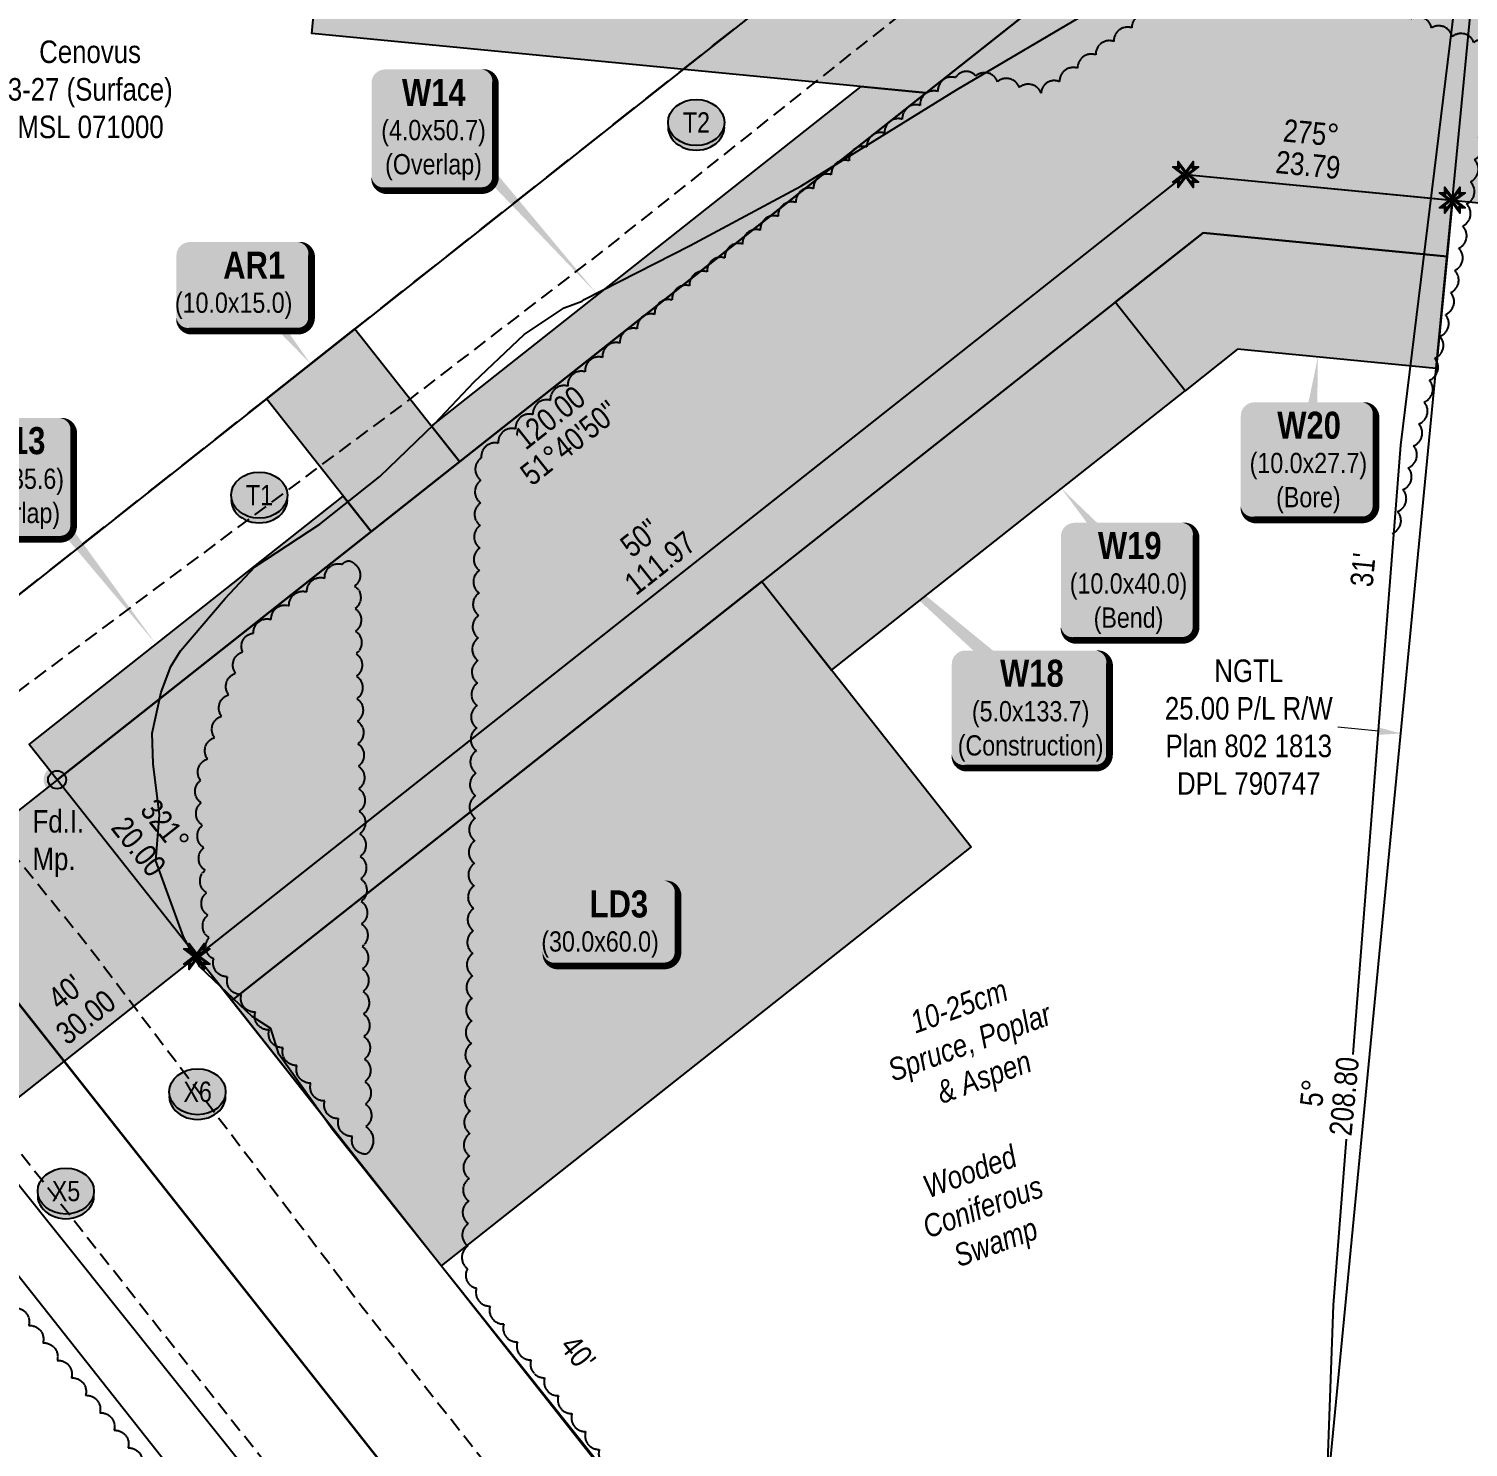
# Model space of a CAD drawing. Extents: x 499040 to 506121, y 6015569 to 6019091.
# Drawn here: x 499768 to 500406, y 6016666 to 6017295 of the extents above; entities that cross this region are included whole.
import ezdxf
from ezdxf.enums import TextEntityAlignment as Align

# ---------------------------------------------------------------- set-up
doc = ezdxf.new("R2010")
doc.units = 0
doc.header["$LTSCALE"] = 5
doc.header["$PDMODE"] = 35
doc.header["$PDSIZE"] = 0.5
for name, pattern in [('0', [1, 1, 0]), ('foc-ACCESSROAD', [3.75, 2.5, -1.25]), ('UG_PIPE', [1.875, 1.25, -0.625])]:
    doc.linetypes.add(name, pattern=pattern)
doc.layers.get('Defpoints').update_dxf_attribs({"color": 9})
for name, color, linetype in [('AS-PIPE-UG', 44, 'UG_PIPE'), ('F-RW', 190, 'Continuous'), ('F-WS', 190, 'foc-ACCESSROAD'), ('L-BD', 7, 'Continuous'), ('L-BD1', 253, 'Continuous'), ('L-MON', 1, 'Continuous'), ('L-MON-T', 1, 'Continuous'), ('P-BUFFER-H 100m', 191, 'Continuous'), ('P-CROSSINGS', 250, 'Continuous'), ('P-PROPOSED', 10, 'Continuous'), ('P-PROPOSED-H', 21, 'Continuous'), ('P-TEMP-BLOCKS', 250, 'Continuous'), ('P-TEMP-BLUE', 146, 'Continuous'), ('P-WORKAREA', 113, 'Continuous'), ('P-WORKAREA-H', 111, 'Continuous'), ('T-BUSH', 110, '0'), ('T-BUSH-T', 110, 'Continuous'), ('WETLAND', 143, 'Continuous'), ('WETLAND-T', 146, 'Continuous')]:
    doc.layers.add(name, color=color, linetype=linetype)
doc.layers.add('F-RW-T', color=190, linetype='Continuous', lineweight=9)
doc.layers.add('F-WS-T', color=190, linetype='Continuous', lineweight=9)
doc.layers.add('P-TEMP-BLUE-H', color=7, linetype='Continuous', true_color=0x99e6ff)
doc.styles.add('80', font='ARIALN.TTF', dxfattribs={"height": 10})
doc.styles.add('80CG', font='ARIALN.TTF', dxfattribs={"height": 10})
doc.styles.add('80L', font='ARIALN.TTF', dxfattribs={"height": 10})
doc.styles.add('BOLD', font='ARIALNB.TTF')
doc.styles.add('Crossing', font='ARIALN.TTF', dxfattribs={"height": 10})
doc.dimstyles.new('Compass 5 000', dxfattribs={"dimscale": 5, "dimtxt": 9, "dimasz": 2, "dimexe": 0.2, "dimexo": 0.0625, "dimgap": 0.5, "dimtad": 0, "dimtih": 1, "dimtoh": 1, "dimzin": 0, "dimdsep": 46, "dimtxsty": '80CG', "dimcen": 0.1, "dimse1": 1, "dimse2": 1, "dimclrd": 256, "dimclrt": 256, "dimaunit": 1, "dimadec": 4, "dimazin": 0, "dimtfac": 0.06, "dimtofl": 0, "dimtmove": 0, "dimatfit": 1, "dimfxl": 0.2, "dimtolj": 1, "dimtzin": 0, "dimlwd": -1, "dimarcsym": 0})

# ---------------------------------------------------------------- blocks, each defined once
blk = doc.blocks.new('fdia')
at = {"color": 255, "const_width": 1}
blk.add_lwpolyline([(-0.5, 0, 1), (0.5, 0, 1)], format="xyb", close=True, dxfattribs=at)
blk = doc.blocks.new('Fdiaa')
blk.add_blockref('fdia', (0, 0))
blk = doc.blocks.new('fdib')
at = {"color": 1, "const_width": 1.6}
blk.add_lwpolyline([(-0.4, 0, 1), (0.4, 0, 1)], format="xyb", close=True, dxfattribs=at)
at = {"color": 1}
blk.add_circle((0, 0), 0.8, dxfattribs=at)
blk = doc.blocks.new('Fdibb')
blk.add_blockref('fdib', (0, 0))
blk = doc.blocks.new('fdicc')
for name in ['Fdibb', 'Fdiaa']:
    blk.add_blockref(name, (0, 0))
blk = doc.blocks.new('FDI')
blk.add_blockref('fdicc', (0, 0))
blk = doc.blocks.new('TEMP')
h = blk.add_hatch(color=255)
h.dxf.hatch_style = 1
h.paths.add_polyline_path([(0, 0.25), (-0.67, 1.15), (-0.67, 0.67), (-1.15, 0.67), (-0.25, 0), (-1.15, -0.67), (-0.67, -0.67), (-0.67, -1.15), (0, -0.25), (0.67, -1.15), (0.67, -0.67), (1.15, -0.67), (0.25, 0), (1.15, 0.67), (0.67, 0.67), (0.67, 1.15)])
h.paths.add_polyline_path([(0.57, 0.85), (0.57, 0.57), (0.85, 0.57), (0.08, 0), (0.85, -0.57), (0.57, -0.57), (0.57, -0.85), (0, -0.08), (-0.57, -0.85), (-0.57, -0.57), (-0.85, -0.57), (-0.08, 0), (-0.85, 0.57), (-0.57, 0.57), (-0.57, 0.85), (0, 0.08)], flags=16)
h = blk.add_hatch(color=1)
h.dxf.hatch_style = 1
h.paths.add_polyline_path([(0, 0.08), (-0.57, 0.85), (-0.57, 0.57), (-0.85, 0.57), (-0.08, 0), (-0.85, -0.57), (-0.57, -0.57), (-0.57, -0.85), (0, -0.08), (0.57, -0.85), (0.57, -0.57), (0.85, -0.57), (0.08, 0), (0.85, 0.57), (0.57, 0.57), (0.57, 0.85)])
at = {"color": 1}
for p, q in [((-0.08, 0), (0.08, 0)), ((0, 0.08), (0, -0.08))]:
    blk.add_line(p, q, dxfattribs=at)
at = {"color": 255, "flags": 128}
blk.add_lwpolyline([(-0.25, 0), (-1.15, 0.67), (-0.67, 0.67), (-0.67, 1.15), (0, 0.25), (0.67, 1.15), (0.67, 0.67), (1.15, 0.67), (0.25, 0), (1.15, -0.67), (0.67, -0.67), (0.67, -1.15), (0, -0.25), (-0.67, -1.15), (-0.67, -0.67), (-1.15, -0.67)], close=True, dxfattribs=at)
at = {"color": 1, "flags": 128}
blk.add_lwpolyline([(-0.08, 0), (-0.85, 0.57), (-0.57, 0.57), (-0.57, 0.85), (0, 0.08), (0.57, 0.85), (0.57, 0.57), (0.85, 0.57), (0.08, 0), (0.85, -0.57), (0.57, -0.57), (0.57, -0.85), (0, -0.08), (-0.57, -0.85), (-0.57, -0.57), (-0.85, -0.57)], close=True, dxfattribs=at)
blk = doc.blocks.new('*U400')
at = {"true_color": 0x99e6ff}
h = blk.add_hatch(color=141, dxfattribs=at)
edge = h.paths.add_edge_path()
edge.add_line((-24, -19.28), (24, -19.28))
edge.add_arc((24, -13.28), 6, 270, 360)
edge.add_line((30, -13.28), (30, 12.5))
edge.add_arc((24, 12.5), 6, 0, 90)
edge.add_line((24, 18.5), (-24, 18.5))
edge.add_arc((-24, 12.5), 6, 90, 180)
edge.add_line((-30, 12.5), (-30, -13.28))
edge.add_arc((-24, -13.28), 6, 180, 270)
at = {"color": 250, "flags": 128}
blk.add_lwpolyline([(-24, -19.28, 3, 3, 0), (24, -19.28, 3, 3, 0.414214), (30, -13.28, 3, 3, 0), (30, 12.5, 3, 0, 0.414214), (24, 18.5, 0, 0, 0), (-24, 18.5, 0, 0, 0.414214), (-30, 12.5, 0, 0, 0), (-30, -13.28, 0, 3, 0.414214)], format="xyseb", close=True, dxfattribs=at)
at = {"flags": 128}
blk.add_lwpolyline([(14.9, 3.04, 0, 7.5, 0), (0, 0, 0, 0, 0)], format="xyseb", dxfattribs=at)
at = {"color": 250}
for tag, p, height, style in [('TEMP_AREA_W1_001', (-9.21, 2.24), 12, 'BOLD'), ('ENTER_TEXT_001', (-30.66, -12.93), 9, '80')]:
    blk.add_attdef(tag, p, '', height=height, dxfattribs=dict(at, style=style))
blk = doc.blocks.new('*U405')
h = blk.add_hatch(color=111)
edge = h.paths.add_edge_path()
edge.add_line((-21.5, -35.28), (21.5, -35.28))
edge.add_arc((21.5, -29.28), 6, 270, 360)
edge.add_line((27.5, -29.28), (27.5, 12.5))
edge.add_arc((21.5, 12.5), 6, 0, 90)
edge.add_line((21.5, 18.5), (-21.5, 18.5))
edge.add_arc((-21.5, 12.5), 6, 90, 180)
edge.add_line((-27.5, 12.5), (-27.5, -29.28))
edge.add_arc((-21.5, -29.28), 6, 180, 270)
at = {"color": 250, "flags": 128}
blk.add_lwpolyline([(-21.5, -35.28, 3, 3, 0), (21.5, -35.28, 3, 3, 0.414214), (27.5, -29.28, 3, 3, 0), (27.5, 12.5, 3, 0, 0.414214), (21.5, 18.5, 0, 0, 0), (-21.5, 18.5, 0, 0, 0.414214), (-27.5, 12.5, 0, 0, 0), (-27.5, -29.28, 0, 3, 0.414214)], format="xyseb", close=True, dxfattribs=at)
at = {"flags": 128}
blk.add_lwpolyline([(64.09, -81.83, 0, 7.5, 0), (0, 0, 0, 0, 0)], format="xyseb", dxfattribs=at)
at = {"color": 250}
for tag, p, height, style in [('TEMP_AREA_W1_001', (-9.21, 2.24), 12, 'BOLD'), ('ENTER_TEXT_001', (-30.66, -12.93), 9, '80')]:
    blk.add_attdef(tag, p, '', height=height, dxfattribs=dict(at, style=style))
blk = doc.blocks.new('*U406')
h = blk.add_hatch(color=111)
edge = h.paths.add_edge_path()
edge.add_line((-24, -21.03), (24, -21.03))
edge.add_arc((24, -15.03), 6, 270, 360)
edge.add_line((30, -15.03), (30, 12.5))
edge.add_arc((24, 12.5), 6, 0, 90)
edge.add_line((24, 18.5), (-24, 18.5))
edge.add_arc((-24, 12.5), 6, 90, 180)
edge.add_line((-30, 12.5), (-30, -15.03))
edge.add_arc((-24, -15.03), 6, 180, 270)
at = {"color": 250, "flags": 128}
blk.add_lwpolyline([(-24, -21.03, 3, 3, 0), (24, -21.03, 3, 3, 0.414214), (30, -15.03, 3, 3, 0), (30, 12.5, 3, 0, 0.414214), (24, 18.5, 0, 0, 0), (-24, 18.5, 0, 0, 0.414214), (-30, 12.5, 0, 0, 0), (-30, -15.03, 0, 3, 0.414214)], format="xyseb", close=True, dxfattribs=at)
at = {"flags": 128}
blk.add_lwpolyline([(29.6, -35.61, 0, 7.5, 0), (0, 0, 0, 0, 0)], format="xyseb", dxfattribs=at)
at = {"color": 250}
for tag, p, height, style in [('TEMP_AREA_W1_001', (-9.21, 2.24), 12, 'BOLD'), ('ENTER_TEXT_001', (-30.66, -12.93), 9, '80')]:
    blk.add_attdef(tag, p, '', height=height, dxfattribs=dict(at, style=style))
blk = doc.blocks.new('*U407')
h = blk.add_hatch(color=111)
edge = h.paths.add_edge_path()
edge.add_line((-21.5, -35.28), (21.5, -35.28))
edge.add_arc((21.5, -29.28), 6, 270, 360)
edge.add_line((27.5, -29.28), (27.5, 12.5))
edge.add_arc((21.5, 12.5), 6, 0, 90)
edge.add_line((21.5, 18.5), (-21.5, 18.5))
edge.add_arc((-21.5, 12.5), 6, 90, 180)
edge.add_line((-27.5, 12.5), (-27.5, -29.28))
edge.add_arc((-21.5, -29.28), 6, 180, 270)
at = {"color": 250, "flags": 128}
blk.add_lwpolyline([(-21.5, -35.28, 3, 3, 0), (21.5, -35.28, 3, 3, 0.414214), (27.5, -29.28, 3, 3, 0), (27.5, 12.5, 3, 0, 0.414214), (21.5, 18.5, 0, 0, 0), (-21.5, 18.5, 0, 0, 0.414214), (-27.5, 12.5, 0, 0, 0), (-27.5, -29.28, 0, 3, 0.414214)], format="xyseb", close=True, dxfattribs=at)
at = {"flags": 128}
blk.add_lwpolyline([(72.9, -81.58, 0, 7.5, 0), (0, 0, 0, 0, 0)], format="xyseb", dxfattribs=at)
at = {"color": 250}
for tag, p, height, style in [('TEMP_AREA_W1_001', (-9.21, 2.24), 12, 'BOLD'), ('ENTER_TEXT_001', (-30.66, -12.93), 9, '80')]:
    blk.add_attdef(tag, p, '', height=height, dxfattribs=dict(at, style=style))
blk = doc.blocks.new('*U411')
at = {"true_color": 0x99e6ff}
h = blk.add_hatch(color=141, dxfattribs=at)
edge = h.paths.add_edge_path()
edge.add_line((-24, -33.68), (24, -33.68))
edge.add_arc((24, -27.68), 6, 270, 360)
edge.add_line((30, -27.68), (30, 12.5))
edge.add_arc((24, 12.5), 6, 0, 90)
edge.add_line((24, 18.5), (-24, 18.5))
edge.add_arc((-24, 12.5), 6, 90, 180)
edge.add_line((-30, 12.5), (-30, -27.68))
edge.add_arc((-24, -27.68), 6, 180, 270)
at = {"flags": 128}
blk.add_lwpolyline([(-29.81, 33.76, 0, 7.5, 0), (0, 0, 0, 0, 0)], format="xyseb", dxfattribs=at)
at = {"color": 250, "flags": 128}
blk.add_lwpolyline([(-24, -33.68, 3, 3, 0), (24, -33.68, 3, 3, 0.414214), (30, -27.68, 3, 3, 0), (30, 12.5, 3, 0, 0.414214), (24, 18.5, 0, 0, 0), (-24, 18.5, 0, 0, 0.414214), (-30, 12.5, 0, 0, 0), (-30, -27.68, 0, 3, 0.414214)], format="xyseb", close=True, dxfattribs=at)
at = {"color": 250}
for tag, p, height, style in [('TEMP_AREA_W1_001', (-9.21, 2.24), 12, 'BOLD'), ('ENTER_TEXT_001', (-30.66, -12.93), 9, '80')]:
    blk.add_attdef(tag, p, '', height=height, dxfattribs=dict(at, style=style))
blk = doc.blocks.new('*U412')
at = {"true_color": 0x99e6ff}
h = blk.add_hatch(color=141, dxfattribs=at)
edge = h.paths.add_edge_path()
edge.add_line((-24, -33.68), (24, -33.68))
edge.add_arc((24, -27.68), 6, 270, 360)
edge.add_line((30, -27.68), (30, 12.5))
edge.add_arc((24, 12.5), 6, 0, 90)
edge.add_line((24, 18.5), (-24, 18.5))
edge.add_arc((-24, 12.5), 6, 90, 180)
edge.add_line((-30, 12.5), (-30, -27.68))
edge.add_arc((-24, -27.68), 6, 180, 270)
at = {"flags": 128}
blk.add_lwpolyline([(4.23, 38.59, 0, 7.5, 0), (0, 0, 0, 0, 0)], format="xyseb", dxfattribs=at)
at = {"color": 250, "flags": 128}
blk.add_lwpolyline([(-24, -33.68, 3, 3, 0), (24, -33.68, 3, 3, 0.414214), (30, -27.68, 3, 3, 0), (30, 12.5, 3, 0, 0.414214), (24, 18.5, 0, 0, 0), (-24, 18.5, 0, 0, 0.414214), (-30, 12.5, 0, 0, 0), (-30, -27.68, 0, 3, 0.414214)], format="xyseb", close=True, dxfattribs=at)
at = {"color": 250}
for tag, p, height, style in [('TEMP_AREA_W1_001', (-9.21, 2.24), 12, 'BOLD'), ('ENTER_TEXT_001', (-30.66, -12.93), 9, '80')]:
    blk.add_attdef(tag, p, '', height=height, dxfattribs=dict(at, style=style))
blk = doc.blocks.new('*D428')
at = {"layer": 'Defpoints', "color": 0, "transparency": 16777216}
for p in [(500433.49, 6017570.27), (500557.84, 6017558.19), (500376.4, 6016982.47)]:
    blk.add_point(p, dxfattribs=at)
at = {"layer": 'F-RW-T', "transparency": 16777216}
for p, q in [((500366.45, 6016983.44), (500348.47, 6016985.19)), ((500510.71, 6016969.43), (500520.66, 6016968.46))]:
    blk.add_line(p, q, dxfattribs=at)
for points in [[(500366.61, 6016985.1), (500366.29, 6016981.78), (500376.4, 6016982.47)], [(500510.87, 6016971.09), (500510.54, 6016967.77), (500500.75, 6016970.4)]]:
    blk.add_solid(points, dxfattribs=at)
at = {"layer": 'F-RW-T', "transparency": 16777216, "insert": (500308.94, 6016985.19), "char_height": 10, "attachment_point": 5, "style": '80CG'}
blk.add_mtext('\\A1;NGTL\\P25.00 P/L R/W\\PPlan 802 1813\\PDPL 790747', dxfattribs=at)
blk = doc.blocks.new('xing2')
h = blk.add_hatch(color=50)
h.dxf.hatch_style = 1
edge = h.paths.add_edge_path()
edge.add_ellipse((0, 0), major_axis=(-12.5, 0), ratio=0.816297, start_angle=0, end_angle=360)
h = blk.add_hatch(color=250)
h.dxf.hatch_style = 1
edge = h.paths.add_edge_path()
edge.add_ellipse((0, -2.05), major_axis=(-12.5, 0), ratio=0.816297, start_angle=0, end_angle=180)
edge.add_line((12.5, -2.05), (12.5, 0))
edge.add_ellipse((0, 0), major_axis=(-12.5, 0), ratio=0.816297, start_angle=0, end_angle=180, ccw=False)
edge.add_line((-12.5, 0), (-12.5, -2.05))
at = {"color": 250}
blk.add_ellipse((0, 0), major_axis=(-12.5, 0), ratio=0.816297, dxfattribs=at)
blk.add_ellipse((0, -2.05), major_axis=(-12.5, 0), ratio=0.816297, start_param=0, end_param=3.141593, dxfattribs=at)
at = {"color": 250, "style": 'Crossing'}
blk.add_attdef('CROSSING', text='', height=9, dxfattribs=at).set_placement((0.09, 0.02), align=Align.MIDDLE_CENTER)
at = {"color": 250, "style": 'Crossing', "flags": 1}
for tag, p in [('OWNER', (0.09, -12.49)), ('DESCRIPTION', (0.09, -25.77)), ('LOCATION', (0.09, -39.3)), ('DWG_REF', (0.09, -52.84))]:
    blk.add_attdef(tag, text='', height=9, dxfattribs=at).set_placement(p, align=Align.MIDDLE_CENTER)
blk = doc.blocks.new('XING3')
h = blk.add_hatch(color=250)
h.dxf.hatch_style = 1
edge = h.paths.add_edge_path()
edge.add_ellipse((0, -2.05), major_axis=(-12.5, 0), ratio=0.816297, start_angle=0, end_angle=180)
edge.add_line((12.5, -2.05), (12.5, 0))
edge.add_ellipse((0, 0), major_axis=(-12.5, 0), ratio=0.816297, start_angle=0, end_angle=180, ccw=False)
edge.add_line((-12.5, 0), (-12.5, -2.05))
at = {"layer": 'P-BUFFER-H 100m'}
h = blk.add_hatch(color=256, dxfattribs=at)
h.dxf.hatch_style = 1
edge = h.paths.add_edge_path()
edge.add_ellipse((0, 0), major_axis=(-12.5, 0), ratio=0.816297, start_angle=0, end_angle=360)
at = {"color": 250}
blk.add_ellipse((0, 0), major_axis=(-12.5, 0), ratio=0.816297, dxfattribs=at)
blk.add_ellipse((0, -2.05), major_axis=(-12.5, 0), ratio=0.816297, start_param=0, end_param=3.141593, dxfattribs=at)
at = {"color": 250, "style": 'Crossing'}
blk.add_attdef('CROSSING', text='', height=9, dxfattribs=at).set_placement((0.09, 0.02), align=Align.MIDDLE_CENTER)
at = {"color": 250, "style": 'Crossing', "flags": 1}
for tag, p in [('OWNER', (0.09, -12.49)), ('DESCRIPTION', (0.09, -25.77)), ('LOCATION', (0.09, -39.3)), ('DWG_REF', (0.09, -52.84))]:
    blk.add_attdef(tag, text='', height=9, dxfattribs=at).set_placement(p, align=Align.MIDDLE_CENTER)
blk = doc.blocks.new('*U576')
at = {"true_color": 0x99e6ff}
h = blk.add_hatch(color=141, dxfattribs=at)
edge = h.paths.add_edge_path()
edge.add_line((-29, -33.68), (29, -33.68))
edge.add_arc((29, -27.68), 6, 270, 360)
edge.add_line((35, -27.68), (35, 12.5))
edge.add_arc((29, 12.5), 6, 0, 90)
edge.add_line((29, 18.5), (-29, 18.5))
edge.add_arc((-29, 12.5), 6, 90, 180)
edge.add_line((-35, 12.5), (-35, -27.68))
edge.add_arc((-29, -27.68), 6, 180, 270)
at = {"flags": 128}
blk.add_lwpolyline([(-90.32, 78.67, 0, 7.5, 0), (0, 0, 0, 0, 0)], format="xyseb", dxfattribs=at)
at = {"color": 250, "flags": 128}
blk.add_lwpolyline([(-29, -33.68, 3, 3, 0), (29, -33.68, 3, 3, 0.414214), (35, -27.68, 3, 3, 0), (35, 12.5, 3, 0, 0.414214), (29, 18.5, 0, 0, 0), (-29, 18.5, 0, 0, 0.414214), (-35, 12.5, 0, 0, 0), (-35, -27.68, 0, 3, 0.414214)], format="xyseb", close=True, dxfattribs=at)
at = {"color": 250}
for tag, p, height, style in [('TEMP_AREA_W1_001', (-9.21, 2.24), 12, 'BOLD'), ('ENTER_TEXT_001', (-30.66, -12.93), 9, '80')]:
    blk.add_attdef(tag, p, '', height=height, dxfattribs=dict(at, style=style))

msp = doc.modelspace()

# ---------------------------------------------------------------- hatches: boundary and pattern name
at = {"layer": 'P-PROPOSED-H'}
h = msp.add_hatch(color=256, dxfattribs=at)
h.dxf.hatch_style = 1
h.paths.add_polyline_path([(499138.488, 6017531.873), (499060.086, 6017469.886), (499646.024, 6016728.473), (500280.952, 6017230.469), (500772.342, 6017182.938), (500796.399, 6017431.643), (500696.917, 6017441.266), (500682.483, 6017292.043), (500250.526, 6017333.824), (499662.455, 6016868.875)])
at = {"layer": 'P-TEMP-BLUE-H'}
h = msp.add_hatch(color=256, dxfattribs=at)
h.dxf.hatch_style = 1
h.paths.add_polyline_path([(499842.095, 6016883.494), (500280.952, 6017230.469), (500399.285, 6017219.023), (500396.912, 6017194.108), (500288.685, 6017204.586), (499857.588, 6016863.89)])
h = msp.add_hatch(color=256, dxfattribs=at)
h.dxf.hatch_style = 1
h.paths.add_polyline_path([(500392.096, 6017144.368), (500303.89, 6017152.907), (500280.647, 6017134.538), (500249.661, 6017173.746), (500288.685, 6017204.586), (500396.912, 6017194.108)])
h = msp.add_hatch(color=256, dxfattribs=at)
h.dxf.hatch_style = 1
h.paths.add_polyline_path([(500249.661, 6017173.746), (500092.832, 6017049.803), (500123.818, 6017010.596), (500280.647, 6017134.538)])
h = msp.add_hatch(color=256, dxfattribs=at)
h.dxf.hatch_style = 1
h.paths.add_polyline_path([(500185.789, 6016932.182), (499950.545, 6016746.269), (499857.588, 6016863.89), (500092.832, 6017049.803)])
at = {"layer": 'P-WORKAREA-H'}
h = msp.add_hatch(color=256, dxfattribs=at)
h.dxf.hatch_style = 1
h.paths.add_polyline_path([(499897.906, 6017342.829), (500222.237, 6017311.457), (500165.657, 6017266.724), (499893.095, 6017293.088)])
h = msp.add_hatch(color=256, dxfattribs=at)
h.dxf.hatch_style = 1
h.paths.add_polyline_path([(500165.657, 6017266.724), (499958.71, 6017103.105), (499946.313, 6017118.785), (500136.94, 6017269.501)])
h = msp.add_hatch(color=256, dxfattribs=at)
h.dxf.hatch_style = 1
h.paths.add_polyline_path([(499873.019, 6017130.912), (499912.22, 6017161.906), (499958.71, 6017103.105), (499919.509, 6017072.111)])
h = msp.add_hatch(color=256, dxfattribs=at)
h.dxf.hatch_style = 1
h.paths.add_polyline_path([(499919.509, 6017072.111), (499780.131, 6016961.914), (499767.734, 6016977.595), (499907.112, 6017087.791)])

# ---------------------------------------------------------------- linework, layer by layer
at = {"layer": 'AS-PIPE-UG', "flags": 128}
for points in [[(500034.296, 6016577.659), (499963.396, 6016667.249), (499915.521, 6016727.869), (499793.411, 6016888.694), (499747.466, 6016945.109), (499740.066, 6016959.014), (499738.621, 6016971.869), (499743.441, 6016986.579), (499825.741, 6017048.059), (499936.156, 6017130.334), (500023.586, 6017197.449), (500120.131, 6017274.234), (500166.141, 6017310.634), (500189.496, 6017335.749), (500190.586, 6017347.714), (500152.161, 6017403.294), (500080.711, 6017490.899), (500031.176, 6017550.489), (500019.996, 6017570.769), (500017.266, 6017597.389)], [(499164.8, 6017552.677), (499324.436, 6017352.479), (499568.891, 6017038.439), (499692.091, 6016886.009), (499781.571, 6016774.074), (499845.961, 6016692.479), (499956.436, 6016553.184)]]:
    msp.add_lwpolyline(points, dxfattribs=at)
at = {"layer": 'F-RW'}
for points in [[(500457.328, 6016002.399), (500480.142, 6016238.256), (500237.858, 6016261.686), (499674.778, 6016974.177), (500145.189, 6017346.099), (499969.038, 6017568.897), (500015.98, 6017721.578), (500012.607, 6017986.111)], [(500283.235, 6016019.239), (500424.033, 6017474.879), (500445.138, 6017692.188)]]:
    msp.add_lwpolyline(points, dxfattribs=at)
at = {"layer": 'F-RW', "flags": 128}
for points in [[(500531.94, 6015995.182), (500561.97, 6016305.652), (500276.897, 6016333.221), (499780.131, 6016961.914), (500250.526, 6017333.824), (500033.446, 6017608.339), (500066.049, 6017714.381), (500062.576, 6017986.748)], [(499197.289, 6017578.364), (500237.858, 6016261.686), (500592.013, 6016227.437), (500710.264, 6016030.905)], [(500646.035, 6015992.259), (500547.238, 6016156.458), (500198.851, 6016190.149), (499138.488, 6017531.873)]]:
    msp.add_lwpolyline(points, dxfattribs=at)
at = {"layer": 'F-WS', "flags": 128}
msp.add_lwpolyline([(499197.289, 6017578.364), (499674.778, 6016974.177), (500145.189, 6017346.099), (499840.437, 6017731.552), (499800.598, 6017701.384), (499628.384, 6017919.201)], dxfattribs=at)
at = {"layer": 'P-PROPOSED', "flags": 128}
msp.add_lwpolyline([(499060.086, 6017469.886), (499646.024, 6016728.473), (500280.952, 6017230.469), (500772.342, 6017182.938), (500796.399, 6017431.643), (500696.917, 6017441.266), (500682.483, 6017292.043), (500250.526, 6017333.824), (499662.455, 6016868.875), (499138.488, 6017531.873)], dxfattribs=at)
at = {"layer": 'P-TEMP-BLUE'}
for points in [[(499842.095, 6016883.494), (500280.952, 6017230.469), (500399.285, 6017219.023), (500396.912, 6017194.108), (500288.685, 6017204.586), (499857.588, 6016863.89)], [(500392.096, 6017144.368), (500303.89, 6017152.907), (500280.647, 6017134.538), (500249.661, 6017173.746), (500288.685, 6017204.586), (500396.912, 6017194.108)], [(500249.661, 6017173.746), (500092.832, 6017049.803), (500123.818, 6017010.596), (500280.647, 6017134.538)], [(500185.789, 6016932.182), (499950.545, 6016746.269), (499857.588, 6016863.89), (500092.832, 6017049.803)]]:
    msp.add_lwpolyline(points, close=True, dxfattribs=at)
at = {"layer": 'P-WORKAREA'}
for points in [[(499897.906, 6017342.829), (500222.237, 6017311.457), (500165.657, 6017266.724), (499893.095, 6017293.088)], [(500165.657, 6017266.724), (499958.71, 6017103.105), (499946.313, 6017118.785), (500136.94, 6017269.501)], [(499873.019, 6017130.912), (499912.22, 6017161.906), (499958.71, 6017103.105), (499919.509, 6017072.111)], [(499919.509, 6017072.111), (499780.131, 6016961.914), (499767.734, 6016977.595), (499907.112, 6017087.791)]]:
    msp.add_lwpolyline(points, close=True, dxfattribs=at)
at = {"layer": 'T-BUSH', "flags": 128}
for points in [[(500372.622, 6017071.221, 0.5205671), (500374.978, 6017080.934, 0.5205671), (500377.334, 6017090.647, 0.5205671), (500379.69, 6017100.36, 0.5205671), (500382.046, 6017110.073, 0.5205671), (500384.402, 6017119.786, 0.5205671), (500386.758, 6017129.499, 0.5205671), (500389.114, 6017139.212, 0.5205671), (500391.47, 6017148.925, 0.5205671), (500393.825, 6017158.638, 0.5205671), (500396.181, 6017168.351, 0.5205671), (500398.537, 6017178.064, 0.5205671), (500400.38, 6017187.885, 0.5205671), (500402.119, 6017197.727, 0.5205671), (500403.859, 6017207.569, 0.5205671), (500405.599, 6017217.411, 0.5205671), (500407.339, 6017227.253, 0.5205671), (500409.078, 6017237.095, 0.5205671), (500410.818, 6017246.937, 0.5205671), (500412.558, 6017256.779, 0.5205671), (500414.298, 6017266.621, 0.5205671), (500416.037, 6017276.463, 0.5205671), (500417.777, 6017286.305, 0.5205671), (500408.837, 6017289.033, 0.5205671), (500399.19, 6017291.544, 0.5205671), (500390.023, 6017295.526, 0.5205671), (500380.856, 6017299.508, 0.5205671), (500371.689, 6017303.49, 0.5205671), (500362.521, 6017307.472, 0.5205671), (500353.337, 6017311.362, 0.5205671), (500343.351, 6017310.956, 0.5205671), (500333.364, 6017310.551, 0.5205671), (500323.378, 6017310.145, 0.5205671), (500313.399, 6017309.622, 0.5205671), (500303.443, 6017308.746, 0.5205671), (500293.487, 6017307.87, 0.5205671), (500283.531, 6017306.994, 0.5205671), (500273.574, 6017306.118, 0.5205671), (500265.054, 6017301.468, 0.5205671), (500257.033, 6017295.505, 0.5205671), (500249.013, 6017289.542, 0.5205671), (500240.992, 6017283.578, 0.5205671), (500232.971, 6017277.615, 0.5205671), (500224.95, 6017271.652, 0.5205671), (500216.771, 6017266.513, 0.5205671), (500207.11, 6017269.075, 0.5205671), (500197.449, 6017271.637, 0.5205671), (500187.789, 6017274.199, 0.5205671), (500178.809, 6017273.437, 0.5205671), (500170.932, 6017267.285, 0.5205671), (500163.056, 6017261.132, 0.5205671), (500155.179, 6017254.98, 0.5205671), (500147.303, 6017248.827, 0.5205671), (500139.426, 6017242.675, 0.5205671), (500131.55, 6017236.522, 0.5205671), (500123.673, 6017230.37, 0.5205671), (500115.797, 6017224.217, 0.5205671), (500107.92, 6017218.064, 0.5205671), (500100.044, 6017211.912, 0.5205671), (500092.167, 6017205.759, 0.5205671), (500084.291, 6017199.607, 0.5205671), (500076.415, 6017193.454, 0.5205671), (500068.538, 6017187.302, 0.5205671), (500060.714, 6017181.084, 0.5205671), (500052.999, 6017174.73, 0.5205671), (500045.284, 6017168.376, 0.5205671), (500037.57, 6017162.021, 0.5205671), (500029.855, 6017155.667, 0.5205671), (500022.14, 6017149.313, 0.5205671), (500014.426, 6017142.959, 0.5205671), (500006.711, 6017136.604, 0.5205671), (499998.997, 6017130.25, 0.5205671), (499991.282, 6017123.896, 0.5205671), (499983.567, 6017117.541, 0.5205671), (499975.853, 6017111.187, 0.5205671), (499968.366, 6017104.723, 0.5205671), (499968.196, 6017094.73, 0.5205671), (499968.026, 6017084.737, 0.5205671), (499967.855, 6017074.744, 0.5205671), (499967.685, 6017064.75, 0.5205671), (499967.515, 6017054.757, 0.5205671), (499967.345, 6017044.764, 0.5205671), (499967.175, 6017034.771, 0.5205671), (499967.005, 6017024.778, 0.5205671), (499966.835, 6017014.784, 0.5205671), (499966.665, 6017004.791, 0.5205671), (499966.495, 6016994.798, 0.5205671), (499966.325, 6016984.805, 0.5205671), (499966.155, 6016974.812, 0.5205671), (499965.985, 6016964.819, 0.5205671), (499965.815, 6016954.825, 0.5205671), (499965.645, 6016944.832, 0.5205671), (499965.475, 6016934.839, 0.5205671), (499965.305, 6016924.846, 0.5205671), (499965.135, 6016914.853, 0.5205671), (499964.965, 6016904.859, 0.5205671), (499964.795, 6016894.866, 0.5205671), (499964.625, 6016884.873, 0.5205671), (499964.455, 6016874.88, 0.5205671), (499964.285, 6016864.887, 0.5205671), (499964.115, 6016854.894, 0.5205671), (499963.945, 6016844.9, 0.5205671), (499963.775, 6016834.907, 0.5205671), (499963.604, 6016824.914, 0.5205671), (499963.434, 6016814.921, 0.5205671), (499963.264, 6016804.928, 0.5205671), (499963.094, 6016794.934, 0.5205671), (499962.924, 6016784.941, 0.5205671), (499962.754, 6016774.948, 0.5205671), (499962.584, 6016764.955, 0.5205671), (499962.414, 6016754.962, 0.5205671), (499962.244, 6016744.969, 0.5205671), (499966.207, 6016736.331, 0.5205671), (499972.264, 6016728.381, 0.5205671), (499978.32, 6016720.43, 0.5205671), (499984.377, 6016712.48, 0.5205671), (499990.433, 6016704.529, 0.5205671), (499996.49, 6016696.579, 0.5205671), (500002.547, 6016688.628, 0.5205671), (500008.603, 6016680.678, 0.5205671), (500014.66, 6016672.727, 0.5205671), (500020.716, 6016664.777, 0.5205671), (500026.773, 6016656.826, 0.5205671), (500032.83, 6016648.876, 0.5205671), (500038.886, 6016640.925, 0.5205671), (500044.943, 6016632.975, 0.5205671), (500050.999, 6016625.024, 0.5205671), (500057.056, 6016617.074, 0.5205671), (500063.112, 6016609.123, 0.5205671), (500071.276, 6016598.406, 0.5205671)], [(499163.435, 6017179.228, -0.5205671), (499171.355, 6017185.324, -0.5205671), (499179.276, 6017191.42, -0.5205671), (499187.196, 6017197.516, -0.5205671), (499195.116, 6017203.612, -0.5205671), (499203.036, 6017209.709, -0.5205671), (499210.957, 6017215.805, -0.5205671), (499218.877, 6017221.901, -0.5205671), (499226.797, 6017227.997, -0.5205671), (499234.717, 6017234.093, -0.5205671), (499242.638, 6017240.189, -0.5205671), (499250.558, 6017246.285, -0.5205671), (499258.478, 6017252.381, -0.5205671), (499266.398, 6017258.477, -0.5205671), (499274.319, 6017264.573, -0.5205671), (499282.239, 6017270.669, -0.5205671), (499290.159, 6017276.766, -0.5205671), (499298.079, 6017282.862, -0.5205671), (499306, 6017288.958, -0.5205671), (499313.409, 6017290.787, -0.5205671), (499319.665, 6017282.992, -0.5205671), (499325.92, 6017275.198, -0.5205671), (499332.176, 6017267.403, -0.5205671), (499338.432, 6017259.608, -0.5205671), (499344.688, 6017251.814, -0.5205671), (499350.944, 6017244.019, -0.5205671), (499357.2, 6017236.224, -0.5205671), (499363.456, 6017228.43, -0.5205671), (499369.712, 6017220.635, -0.5205671), (499375.968, 6017212.841, -0.5205671), (499382.224, 6017205.046, -0.5205671), (499388.48, 6017197.251, -0.5205671), (499394.736, 6017189.457, -0.5205671), (499400.991, 6017181.662, -0.5205671), (499407.247, 6017173.867, -0.5205671), (499413.503, 6017166.073, -0.5205671), (499419.759, 6017158.278, -0.5205671), (499426.015, 6017150.484, -0.5205671), (499432.271, 6017142.689, -0.5205671), (499438.527, 6017134.894, -0.5205671), (499444.783, 6017127.1, -0.5205671), (499451.039, 6017119.305, -0.5205671), (499457.295, 6017111.511, -0.5205671), (499463.551, 6017103.716, -0.5205671), (499469.807, 6017095.921, -0.5205671), (499476.062, 6017088.127, -0.5205671), (499482.318, 6017080.332, -0.5205671), (499488.574, 6017072.537, -0.5205671), (499494.83, 6017064.743, -0.5205671), (499501.086, 6017056.948, -0.5205671), (499507.342, 6017049.154, -0.5205671), (499513.598, 6017041.359, -0.5205671), (499519.854, 6017033.564, -0.5205671), (499526.075, 6017025.742, -0.5205671), (499532.18, 6017017.829, -0.5205671), (499538.285, 6017009.915, -0.5205671), (499544.39, 6017002.002, -0.5205671), (499550.495, 6016994.089, -0.5205671), (499556.6, 6016986.175, -0.5205671), (499562.705, 6016978.262, -0.5205671), (499568.81, 6016970.349, -0.5205671), (499574.915, 6016962.435, -0.5205671), (499581.02, 6016954.522, -0.5205671), (499587.126, 6016946.609, -0.5205671), (499593.231, 6016938.696, -0.5205671), (499599.336, 6016930.782, -0.5205671), (499605.441, 6016922.869, -0.5205671), (499611.546, 6016914.956, -0.5205671), (499617.651, 6016907.042, -0.5205671), (499623.756, 6016899.129, -0.5205671), (499629.861, 6016891.216, -0.5205671), (499635.966, 6016883.302, -0.5205671), (499642.071, 6016875.389, -0.5205671), (499648.177, 6016867.476, -0.5205671), (499654.282, 6016859.563, -0.5205671), (499660.387, 6016851.649, -0.5205671), (499666.576, 6016843.802, -0.5205671), (499672.884, 6016836.05, -0.5205671), (499679.193, 6016828.298, -0.5205671), (499685.502, 6016820.546, -0.5205671), (499691.81, 6016812.794, -0.5205671), (499698.119, 6016805.042, -0.5205671), (499704.428, 6016797.29, -0.5205671), (499710.736, 6016789.538, -0.5205671), (499717.045, 6016781.786, -0.5205671), (499723.354, 6016774.034, -0.5205671), (499729.662, 6016766.282, -0.5205671), (499735.971, 6016758.53, -0.5205671), (499742.279, 6016750.778, -0.5205671), (499748.588, 6016743.026, -0.5205671), (499754.897, 6016735.274, -0.5205671), (499761.205, 6016727.522, -0.5205671), (499767.514, 6016719.77, -0.5205671), (499773.823, 6016712.018, -0.5205671), (499780.131, 6016704.266, -0.5205671), (499786.44, 6016696.514, -0.5205671), (499792.749, 6016688.762, -0.5205671), (499799.057, 6016681.01, -0.5205671), (499805.366, 6016673.258, -0.5205671), (499811.614, 6016665.458, -0.5205671), (499817.69, 6016657.523, -0.5205671), (499823.766, 6016649.587, -0.5205671), (499829.842, 6016641.652, -0.5205671), (499835.919, 6016633.716, -0.5205671), (499841.995, 6016625.781, -0.5205671), (499848.071, 6016617.845, -0.5205671), (499854.147, 6016609.91, -0.5205671), (499860.223, 6016601.974, -0.5205671), (499866.3, 6016594.039, -0.5205671), (499872.376, 6016586.103, -0.5205671), (499878.452, 6016578.168, -0.5205671), (499884.528, 6016570.232, -0.5205671), (499890.605, 6016562.297, -0.5205671), (499896.681, 6016554.361, -0.5205671), (499902.757, 6016546.426, -0.5205671), (499908.833, 6016538.49, -0.5205671), (499914.909, 6016530.555, -0.5205671), (499920.986, 6016522.619, -0.5205671), (499925.634, 6016514.171, -0.5205671), (499925.992, 6016504.183, -0.5205671), (499926.35, 6016494.195, -0.5205671), (499926.709, 6016484.206, -0.5205671), (499927.067, 6016474.218, -0.5205671), (499927.426, 6016464.23, -0.5205671), (499927.784, 6016454.242, -0.5205671), (499928.142, 6016444.254, -0.5205671), (499928.501, 6016434.265, -0.5205671), (499928.965, 6016421.327, -0.5205671)]]:
    msp.add_lwpolyline(points, format="xyb", dxfattribs=at)
msp.add_lwpolyline([(499917.367, 6016795.794, -0.5205671), (499911.207, 6016803.665, -0.5205671), (499905.048, 6016811.536, -0.5205671), (499898.888, 6016819.407, -0.5205671), (499892.729, 6016827.278, -0.5205671), (499886.569, 6016835.149, -0.5205671), (499880.41, 6016843.02, -0.5205671), (499874.25, 6016850.891, -0.5205671), (499868.09, 6016858.762, -0.5205671), (499861.931, 6016866.633, -0.5205671), (499855.771, 6016874.504, -0.5205671), (499849.612, 6016882.375, -0.5205671), (499847.63, 6016891.827, -0.5205671), (499847.039, 6016901.804, -0.5205671), (499846.447, 6016911.781, -0.5205671), (499845.855, 6016921.758, -0.5205671), (499845.264, 6016931.735, -0.5205671), (499844.672, 6016941.712, -0.5205671), (499844.08, 6016951.689, -0.5205671), (499843.798, 6016961.626, -0.5205671), (499846.908, 6016971.125, -0.5205671), (499850.017, 6016980.623, -0.5205671), (499853.127, 6016990.122, -0.5205671), (499856.237, 6016999.62, -0.5205671), (499859.347, 6017009.119, -0.5205671), (499862.457, 6017018.617, -0.5205671), (499867.243, 6017026.932, -0.5205671), (499875.151, 6017033.045, -0.5205671), (499883.058, 6017039.158, -0.5205671), (499890.966, 6017045.271, -0.5205671), (499898.873, 6017051.383, -0.5205671), (499906.781, 6017057.496, -0.5205671), (499911.922, 6017057.823, -0.5205671), (499912.129, 6017047.83, -0.5205671), (499912.337, 6017037.838, -0.5205671), (499912.545, 6017027.845, -0.5205671), (499912.752, 6017017.853, -0.5205671), (499912.96, 6017007.86, -0.5205671), (499913.168, 6016997.868, -0.5205671), (499913.375, 6016987.875, -0.5205671), (499913.583, 6016977.883, -0.5205671), (499913.791, 6016967.891, -0.5205671), (499913.998, 6016957.898, -0.5205671), (499914.206, 6016947.906, -0.5205671), (499914.413, 6016937.913, -0.5205671), (499914.621, 6016927.921, -0.5205671), (499914.829, 6016917.928, -0.5205671), (499915.036, 6016907.936, -0.5205671), (499915.244, 6016897.943, -0.5205671), (499915.452, 6016887.951, -0.5205671), (499915.659, 6016877.958, -0.5205671), (499915.867, 6016867.966, -0.5205671), (499916.075, 6016857.973, -0.5205671), (499916.282, 6016847.981, -0.5205671), (499916.49, 6016837.988, -0.5205671), (499916.697, 6016827.996, -0.5205671), (499916.905, 6016818.003, -0.5205671), (499917.113, 6016808.011, -0.5205671)], format="xyb", close=True, dxfattribs=at)
at = {"layer": 'WETLAND'}
for points in [[(500439.631, 6017692.723), (500413.113, 6017410.659), (500376.295, 6017110.42), (500346.318, 6016728.775), (500338.766, 6016515.498)], [(499163.428, 6017551.592), (499670.503, 6016897.828), (500032.792, 6016444.715), (500072.923, 6016378.891), (500089.202, 6016349.878), (500187.75, 6016028.474)], [(500018.941, 6016660.597), (499902.111, 6016806.844), (499878.5, 6016840.174), (499874.919, 6016851.483), (499866.694, 6016856.839), (499852.72, 6016870.042), (499843.403, 6016878.844), (499836.224, 6016892.241), (499823.936, 6016925.892), (499825.623, 6016946.339), (499822.716, 6016968.923), (499822.331, 6016982.512), (499826.346, 6017000.759), (499830.555, 6017012.211), (499834.892, 6017019.134), (499854.633, 6017042.36), (499867.836, 6017056.335), (499896.765, 6017075.288), (499923.365, 6017096.442), (499947.635, 6017119.797), (499965.24, 6017138.429), (499987.31, 6017159.454), (500005.108, 6017171.292), (500013.132, 6017174.222), (500014.07, 6017174.946), (500060.989, 6017198.943), (500110.108, 6017225.269), (500179.162, 6017268.027), (500241.504, 6017304.766)]]:
    msp.add_lwpolyline(points, dxfattribs=at)

# ---------------------------------------------------------------- block references
at = {"layer": 'L-MON', "xscale": 4.997314350000027, "yscale": 4.997314350000027, "zscale": 4.997314350000027}
for name, p in [('TEMP', (500280.952, 6017230.469)), ('TEMP', (500399.285, 6017219.023)), ('FDI', (499780.131, 6016961.914)), ('TEMP', (499842.095, 6016883.494))]:
    msp.add_blockref(name, p, dxfattribs=at)
at = {"layer": 'P-CROSSINGS', "xscale": 0.99946287, "yscale": 0.99946287, "zscale": 0.99946287}
for p, values in [((500063.735, 6017253.527), {'CROSSING': 'T2'}), ((499869.817, 6017088.174), {'CROSSING': 'T1'})]:
    msp.add_blockref('XING3', p, dxfattribs=at).add_auto_attribs(values)
at = {"layer": 'P-CROSSINGS', "color": 4, "xscale": 0.99946287, "yscale": 0.99946287, "zscale": 0.99946287}
for p, values in [((499842.388, 6016823.446), {'CROSSING': 'X6'}), ((499783.981, 6016779.399), {'CROSSING': 'X5'})]:
    msp.add_blockref('xing2', p, dxfattribs=at).add_auto_attribs(values)
at = {"layer": 'P-TEMP-BLOCKS'}
ref = msp.add_blockref('*U407', (499947.15, 6017258.589), dxfattribs=dict(at, xscale=0.99946287, yscale=0.99946287, zscale=0.99946287))
ref.add_attrib('TEMP_AREA_W1_001', 'W14', (499933.165, 6017260.832), dxfattribs={"layer": '0', "color": 250, "height": 11.9936, "style": 'BOLD'})
ref.add_attrib('ENTER_TEXT_001', '(4.0x50.7)', (499923.957, 6017245.665), dxfattribs={"layer": '0', "color": 250, "height": 8.9952, "style": '80'})
ref.add_attrib('ENTER_TEXT_002', '(Overlap)', (499925.684, 6017230.514), dxfattribs={"layer": '0', "color": 250, "height": 8.9952, "style": '80'})
at = {"layer": 'P-TEMP-BLOCKS', "xscale": 0.99946287, "yscale": 0.99946287, "zscale": 0.99946287}
for name, p, values in [('*U406', (499863.034, 6017182.004), {'TEMP_AREA_W1_001': 'AR1', 'ENTER_TEXT_001': '(10.0x15.0)'}), ('*U400', (500025.637, 6016898.581), {'TEMP_AREA_W1_001': 'LD3', 'ENTER_TEXT_001': '(30.0x60.0)'})]:
    msp.add_blockref(name, p, dxfattribs=at).add_auto_attribs(values)
at = {"layer": 'P-TEMP-BLOCKS'}
ref = msp.add_blockref('*U412', (500335.38, 6017110.875), dxfattribs=dict(at, xscale=0.99946287, yscale=0.99946287, zscale=0.99946287))
ref.add_attrib('TEMP_AREA_W1_001', 'W20', (500321.571, 6017113.221), dxfattribs={"layer": '0', "color": 250, "height": 11.9936, "style": 'BOLD'})
ref.add_attrib('ENTER_TEXT_001', '(10.0x27.7)', (500309.321, 6017097.952), dxfattribs={"layer": '0', "color": 250, "height": 8.99517, "style": '80'})
ref.add_attrib('ENTER_TEXT_002', '(Bore)', (500321.075, 6017082.806), dxfattribs={"layer": '0', "color": 250, "height": 8.9952, "style": '80'})
ref = msp.add_blockref('*U405', (499759.965, 6017103.879), dxfattribs=dict(at, xscale=0.99946287, yscale=0.99946287, zscale=0.99946287))
ref.add_attrib('TEMP_AREA_W1_001', 'W13', (499746.658, 6017106.388), dxfattribs={"layer": '0', "color": 250, "height": 11.9936, "style": 'BOLD'})
ref.add_attrib('ENTER_TEXT_001', '(4.0x35.6)', (499736.771, 6017090.955), dxfattribs={"layer": '0', "color": 250, "height": 8.9952, "style": '80'})
ref.add_attrib('ENTER_TEXT_002', '(Overlap)', (499738.498, 6017075.804), dxfattribs={"layer": '0', "color": 250, "height": 8.9952, "style": '80'})
ref = msp.add_blockref('*U411', (500255.561, 6017057.423), dxfattribs=dict(at, xscale=0.99946287, yscale=0.99946287, zscale=0.99946287))
ref.add_attrib('TEMP_AREA_W1_001', 'W19', (500242.004, 6017059.85), dxfattribs={"layer": '0', "color": 250, "height": 11.9936, "style": 'BOLD'})
ref.add_attrib('ENTER_TEXT_001', '(10.0x40.0)', (500229.502, 6017044.5), dxfattribs={"layer": '0', "color": 250, "height": 8.99517, "style": '80'})
ref.add_attrib('ENTER_TEXT_002', '(Bend)', (500240.104, 6017029.354), dxfattribs={"layer": '0', "color": 250, "height": 8.9952, "style": '80'})
ref = msp.add_blockref('*U576', (500212.138, 6017000.735), dxfattribs=dict(at, xscale=0.99946287, yscale=0.99946287, zscale=0.99946287))
ref.add_attrib('TEMP_AREA_W1_001', 'W18', (500198.566, 6017003.162), dxfattribs={"layer": '0', "color": 250, "height": 11.9936, "style": 'BOLD'})
ref.add_attrib('ENTER_TEXT_001', '(5.0x133.7)', (500186.079, 6016987.812), dxfattribs={"layer": '0', "color": 250, "height": 8.99517, "style": '80'})
ref.add_attrib('ENTER_TEXT_002', '(Construction)', (500179.79, 6016972.66), dxfattribs={"layer": '0', "color": 250, "height": 8.99517, "style": '80'})

# ---------------------------------------------------------------- texts
at = {"layer": 'F-WS-T', "insert": (499754.796, 6017289.906), "char_height": 9.99461, "attachment_point": 1, "style": '80L'}
msp.add_mtext_dynamic_manual_height_columns('\\pi17.35571;Cenovus\\P\\pi3.44098;3-27 (Surface)\\P\\pi7.69858;MSL 071000', width=78.90997, gutter_width=49.946, heights=[0], dxfattribs=at)
at = {"layer": 'L-BD', "style": '80L'}
for s, rotation, p in [('120.00', 38.3193, (499998.668, 6017122.634)), ("51°40'50''", 38.3193, (500007.499, 6017111.46)), ("31'", 84.4701, (500359.575, 6017055.03)), ('5°', 84.4701, (500337.126, 6016822.946)), ("40'", 308.3193, (500011.312, 6016707.625))]:
    msp.add_text(s, height=9.9946, rotation=rotation, dxfattribs=at).set_placement(p, align=Align.MIDDLE)
at = {"layer": 'L-BD', "char_height": 9.9946, "width": 23.85935, "attachment_point": 2, "rotation": 308.3193, "style": '80L', "bg_fill": 1, "box_fill_scale": 1.15, "bg_fill_color": 21, "bg_fill_transparency": 0}
for s, insert in [('321°', (499831.999, 6016944.739)), ('20.00', (499820.305, 6016935.358))]:
    msp.add_mtext(s, dxfattribs=dict(at, insert=insert))
at = {"layer": 'L-BD1', "style": '80L'}
for s, rotation, p in [('275°', 354.4701, (500336.639, 6017248.93)), ('23.79', 354.4701, (500335.266, 6017234.754)), ("50''", 38.3193, (500038.818, 6017069.289)), ('111.97', 38.3193, (500047.649, 6017058.115)), ("40'", 38.3193, (499783.946, 6016867.779)), ('30.00', 38.3193, (499792.777, 6016856.605))]:
    msp.add_text(s, height=9.9946, rotation=rotation, dxfattribs=at).set_placement(p, align=Align.MIDDLE)
at = {"layer": 'L-MON-T', "insert": (499769.202, 6016948.48), "char_height": 9.9946, "attachment_point": 1, "style": '80L'}
msp.add_mtext_dynamic_manual_height_columns('Fd.I.\\PMp.', width=22.02035, gutter_width=49.946, heights=[0], dxfattribs=at)
at = {"layer": 'T-BUSH-T', "insert": (500141.619, 6016852.786), "char_height": 9.99463, "attachment_point": 1, "rotation": 20, "style": '80L'}
msp.add_mtext_dynamic_manual_height_columns('\\pi17.09043;{\\fArial Narrow|b0|i1|c0|p34;10-25cm \\P\\pi0.43499;Spruce, Poplar \\P\\pi17.36313;& Aspen}', width=76.79097, gutter_width=47.449, heights=[0], dxfattribs=at)
at = {"layer": 'WETLAND-T', "insert": (500161.493, 6016784.836), "char_height": 10, "attachment_point": 1, "rotation": 20, "style": '80L'}
msp.add_mtext_dynamic_manual_height_columns('\\pi1.99746;{\\fArial Narrow|b0|i1|c0|p34;Wooded \\P\\pi-4.31564;Coniferous \\P\\pi4.28259;Swamp}', width=45.70706, gutter_width=49.973, heights=[0], dxfattribs=at)

# ---------------------------------------------------------------- dimensions: what is measured, and where the dimension line sits
at = {"layer": 'F-RW-T', "color": 4}
dim = msp.add_linear_dim(base=(500376.404, 6016982.473), p1=(500557.84, 6017558.194), p2=(500433.492, 6017570.271), angle=174.452801, text='NGTL\\P25.00 P/L R/W\\PPlan 802 1813\\PDPL 790747', dimstyle='Compass 5 000', dxfattribs=at)
dim.commit()
dim.dimension.update_dxf_attribs({"geometry": '*D428', "text_midpoint": (500308.935, 6016985.186), "dimtype": 161})

# ---------------------------------------------------------------- next in the draw order: texts
at = {"layer": 'L-BD', "insert": (500346.252, 6016821.939), "char_height": 9.9946, "width": 34.55619, "attachment_point": 2, "rotation": 84.4701, "style": '80L', "bg_fill": 3, "box_fill_scale": 1.15, "bg_fill_color": 256, "bg_fill_true_color": 256, "bg_fill_transparency": 0}
msp.add_mtext('208.80', dxfattribs=at)

doc.saveas('drawing.dxf')
